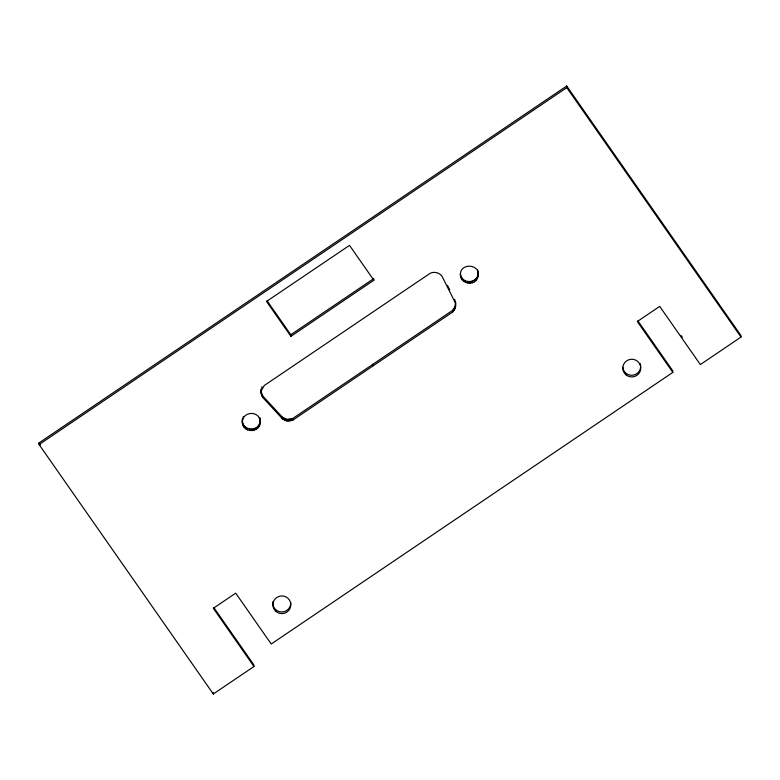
<?xml version="1.0" encoding="UTF-8"?>
<svg xmlns="http://www.w3.org/2000/svg" width="780" height="780" viewBox="0 0 780 780"><rect width="100%" height="100%" fill="white"/><g stroke="black" fill="none" stroke-linecap="round" stroke-linejoin="round"><path stroke-width="1.17" d="M242.453 422.76L242.482 418.84C239.265 435.503 265.356 433.397 259.642 417.466L260.101 423.618M460.502 275.252C459.284 262.509 480.753 263.601 478.14 276.178C476.414 286.904 459.118 284.398 460.405 273.614L460.98 277.485M478.14 276.178L478.169 272.259L478.267 273.897M261.183 393.071L261.222 389.044L261.368 394.261L262.802 397.546L282.565 418.938L286.923 420.966L292.87 420.108L452.654 312.029L455.305 308.051L455.471 301.665L455.754 305.692M261.095 391.433L262.714 395.918L282.467 417.3L286.835 419.338L292.773 418.47L452.566 310.401L455.208 306.413L455.647 302.854M261.31 390.673L264.244 385.515L430.102 273.331C434.119 271.255 439.491 272.571 442.036 276.325L455.569 303.303M242.58 420.478C243.847 411.918 257.107 410.855 259.73 419.104M242.365 421.132C242.804 431.038 258.57 431.769 260.003 421.99M460.882 275.857C463.476 284.105 476.746 283.101 478.043 274.54M261.514 387.875L261.973 386.763M39 442.923L566.699 86.005L740.902 335.449L741 337.077L700.352 364.572L659.704 306.384L637.309 321.526L672.828 372.392L271.235 644.017L235.706 593.161L213.31 608.303L253.958 666.5L213.301 693.995L39.098 444.551L39 442.923L40.394 444.912M39.098 444.551L566.787 87.643L566.699 86.005M290.901 336.346L290.803 334.727L373.766 278.616L373.854 280.235L290.901 336.346L266.516 301.431L349.518 245.378L373.854 280.235M566.787 87.643L741 337.077M680.969 335.322L682.344 337.291M637.913 320.892L672.731 370.753L672.828 372.392M267.111 300.807L290.803 334.727M213.905 607.659L253.861 664.862L253.958 666.5M447.476 285.441L449.69 289.731M454.662 299.403L455.149 300.505M477.701 270.017L477.789 271.654M477.321 276.715L477.418 278.353M476.044 278.635L476.141 280.273M474.318 280.166L474.406 281.794M472.241 281.2L472.329 282.838M469.96 281.677L470.057 283.306M467.639 281.551L467.737 283.189M465.426 280.839L465.523 282.477M463.486 279.591L463.573 281.229M461.935 277.894L462.023 279.523M455.51 305.243L455.608 306.881M455.208 306.413L455.305 308.051M454.75 307.525L454.847 309.163M454.155 308.578L454.243 310.206M453.414 309.533L453.511 311.171M452.566 310.401L452.654 312.029M372.635 364.27L372.733 365.908M292.773 418.47L292.87 420.108M291.652 418.948L291.749 420.586M290.482 419.279L290.569 420.907M289.273 419.455L289.36 421.093M288.044 419.474L288.142 421.112M286.835 419.338L286.923 420.966M285.646 419.045L285.743 420.673M284.515 418.597L284.612 420.235M283.442 418.022L283.54 419.65M282.467 417.3L282.565 418.938M281.59 416.462L281.687 418.099M262.714 395.918L262.802 397.546M262.09 394.885L262.177 396.523M261.602 393.783L261.7 395.411M261.076 390.234L261.173 391.872M261.271 392.623L261.368 394.261M259.291 424.164L259.379 425.802M258.024 426.085L258.122 427.723M256.298 427.625L256.396 429.253M254.231 428.668L254.319 430.297M251.95 429.146L252.047 430.784M249.629 429.039L249.727 430.667M247.416 428.337L247.514 429.965M245.466 427.099L245.554 428.727M243.906 425.402L244.003 427.031M243.194 416.666L243.292 418.304M242.843 423.365L242.941 425.002M213.213 692.357L213.301 693.995M640.166 363.509A8.98 8.834 -3.3 0 1 633.555 375.102A8.98 8.834 -3.3 0 1 622.742 367.165M290.726 602.443A8.98 8.834 -3.3 0 1 281.297 611.968A8.98 8.834 -3.3 0 1 272.942 601.546M625.95 374.81A8.98 8.834 -3.3 0 0 640.624 369.691A8.98 8.834 -3.3 0 0 628.797 359.765A8.98 8.834 -3.3 0 0 625.95 374.81M276.023 611.491A8.98 8.834 -3.3 0 0 290.696 606.362A8.98 8.834 -3.3 0 0 278.879 596.447A8.98 8.834 -3.3 0 0 276.023 611.491"/></g></svg>
